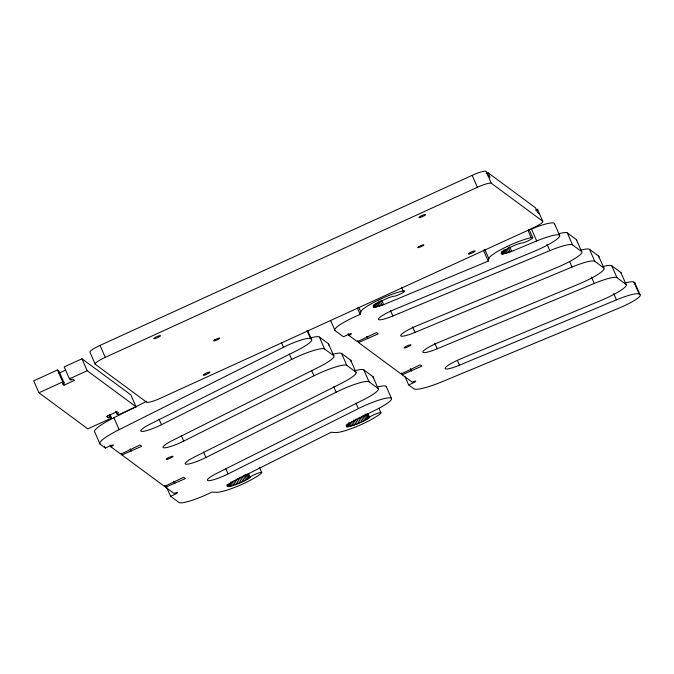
<?xml version="1.0" encoding="UTF-8"?>
<svg xmlns="http://www.w3.org/2000/svg" width="674" height="674" viewBox="0 0 674 674"><rect width="100%" height="100%" fill="white"/><g stroke="black" fill="none" stroke-linecap="round" stroke-linejoin="round"><path stroke-width="1.01" d="M330.572 320.436L335.012 330.546A26.438 4.271 -23.7 0 1 360.186 314.413L360.775 311.944L358.762 307.352M401.578 287.25L403.136 290.957L403.675 290.848A6.588 1.062 -23.7 0 1 402.648 292.802A6.588 1.062 -23.7 0 1 394.669 296.206C387.634 296.164 357.523 313.595 383.641 304.656L488.237 261.133L488.827 258.656L484.791 249.473M354.676 370.801A26.438 4.271 -23.7 0 1 363.792 369.849L372.874 376.564L378.122 388.502A26.438 4.271 -23.7 0 1 363.118 399.968L216.961 473.249A16.521 2.671 -23.7 0 0 208.443 480.646A16.521 2.671 -23.7 0 0 228.141 473.906L358.349 408.621A26.438 4.271 -23.7 0 1 389.858 397.829A26.438 4.271 -23.7 0 1 376.235 409.666L352.949 421.343C332.172 433.601 366.959 421.713 369.681 417.096A6.588 1.062 -23.7 0 1 374.929 414.291L376.488 413.668A6.588 1.062 -23.7 0 1 380.751 413.272L380.507 413.524A26.438 4.271 -23.7 0 1 368.004 421.292L365.148 422.716A26.438 4.271 -23.7 0 1 335.391 432.539L331.111 432.287L233.735 481.11C212.959 493.368 247.746 481.48 250.467 476.872A6.588 1.062 -23.7 0 1 258.024 473.165A6.588 1.062 -23.7 0 1 261.537 473.047L261.293 473.3A26.438 4.271 -23.7 0 1 238.411 485.878A26.438 4.271 -23.7 0 1 216.177 492.306L211.897 492.062A26.438 4.271 -23.7 0 1 179.006 502.484L170.598 496.275L166.562 487.083M403.136 290.957L403.195 290.924A26.438 4.271 -23.7 0 0 376.758 300.899A26.438 4.271 -23.7 0 0 360.775 311.944M488.827 258.656A26.438 4.271 -23.7 0 1 512.257 244.157L515.307 242.876A26.438 4.271 -23.7 0 1 531.247 237.644L531.719 237.56A6.588 1.062 -23.7 0 1 530.067 239.877L528.652 240.618A6.588 1.062 -23.7 0 1 522.721 242.918C515.686 242.876 485.575 260.316 511.684 251.368L536.706 240.963A26.438 4.271 -23.7 0 1 559.706 236.052A26.438 4.271 -23.7 0 1 534.246 251.309L394.383 309.509A16.521 2.671 -23.7 0 0 378.468 319.046A16.521 2.671 -23.7 0 0 392.841 315.98L549.832 250.652A26.438 4.271 -23.7 0 1 572.538 244.873L581.628 251.579A26.438 4.271 -23.7 0 1 556.454 267.713L416.591 325.913A16.521 2.671 -23.7 0 0 400.676 335.45A16.521 2.671 -23.7 0 0 415.058 332.383L572.041 267.056A26.438 4.271 -23.7 0 1 594.754 261.276L603.837 267.982A26.438 4.271 -23.7 0 1 578.671 284.116L438.808 342.316A16.521 2.671 -23.7 0 0 422.884 351.853A16.521 2.671 -23.7 0 0 437.266 348.778L594.249 283.459A26.438 4.271 -23.7 0 1 616.963 277.68L626.053 284.386A26.438 4.271 -23.7 0 1 600.879 300.511L461.016 358.72A16.521 2.671 -23.7 0 0 445.101 368.257A16.521 2.671 -23.7 0 0 459.474 365.182L616.466 299.854A26.438 4.271 -23.7 0 1 639.179 294.075L640.039 294.715A21.804 3.522 -23.7 0 1 619.271 308.01L442.751 381.467A33.574 5.426 -23.7 0 1 413.912 388.805L408.68 384.947L405.049 376.673M110.005 444.924L110.814 446.761A3.303 0.531 -23.7 0 0 113.308 445.025A3.303 0.531 -23.7 0 0 109.828 446.028L105.338 448.084L100.106 444.217L94.857 432.27A33.574 5.426 -23.7 0 1 113.914 417.712L146.78 401.232M100.106 444.217A33.574 5.426 -23.7 0 1 119.155 429.658L283.493 347.262A21.804 3.522 -23.7 0 1 310.621 338.668L311.481 339.3A26.438 4.271 -23.7 0 1 296.476 350.766L150.327 424.047A16.521 2.671 -23.7 0 0 141.81 431.444A16.521 2.671 -23.7 0 0 161.499 424.696L291.716 359.411A26.438 4.271 -23.7 0 1 324.607 348.997L333.697 355.704A26.438 4.271 -23.7 0 1 318.692 367.17L172.536 440.451A16.521 2.671 -23.7 0 0 164.026 447.848A16.521 2.671 -23.7 0 0 183.716 441.099L313.932 375.814A26.438 4.271 -23.7 0 1 346.824 365.392L355.906 372.107A26.438 4.271 -23.7 0 1 340.901 383.573L194.744 456.846A16.521 2.671 -23.7 0 0 186.235 464.243A16.521 2.671 -23.7 0 0 205.924 457.503L336.141 392.217A26.438 4.271 -23.7 0 1 369.032 381.796L378.122 388.502M100.022 345.408L472.162 175.35A13.219 2.14 -23.7 0 1 486.106 171.339L491.354 183.286L542.713 221.207A13.219 2.14 -23.7 0 1 532.713 228.141L160.572 398.191A13.219 2.14 -23.7 0 1 146.62 402.209L95.261 364.28L90.021 352.334A13.219 2.132 -23.8 0 1 100.022 345.408L105.262 357.355A13.219 2.14 -23.7 0 0 95.261 364.28M486.173 173.665L488.077 172.788L535.501 207.803L537.464 212.285L539.436 213.742M115.65 411.098L116.855 413.853L118.338 414.94L136.106 406.818L130.857 394.871L81.967 358.787L64.199 366.909L69.439 378.855L70.922 379.942L72.784 379.091L74.511 380.363L64.047 385.149L62.32 383.877L64.182 383.026L58.941 371.079L57.459 369.984L33.7 380.844L38.949 392.79L87.847 428.891L111.606 418.023L109.988 414.35M58.798 373.202L65.462 370.161M105.262 357.355L477.403 187.296A13.219 2.14 -23.7 0 1 491.354 183.286M38.949 392.79L62.707 381.931L64.182 383.026M69.439 378.855L87.216 370.734L136.106 406.818M535.56 210.136L537.473 209.26L542.713 221.207M116.855 413.853L118.725 412.993L116.998 411.721L106.534 416.507L108.253 417.787L110.123 416.928L111.606 418.023M357.683 340.682L358.492 342.518L378.257 333.849L376.53 332.568L357.38 341.693L348.896 335.425L348.087 333.588M121.109 453.122L121.918 454.958L141.683 446.298L139.956 445.025L120.806 454.141L110.814 446.761M401.384 372.941L402.184 374.778L421.949 366.117L420.222 364.836L401.081 373.96L358.492 342.518M164.801 485.381L165.61 487.226L185.375 478.565L183.657 477.293L164.498 486.401L121.918 454.958M408.68 384.947L413.17 382.891A3.303 0.531 -23.7 0 0 415.673 381.155A3.303 0.531 -23.7 0 0 412.185 382.158L402.184 374.778M170.598 496.275L175.088 494.219A3.303 0.531 -23.7 0 0 177.591 492.492A3.303 0.531 -23.7 0 0 174.103 493.494L165.61 487.226M528.568 230.222L531.457 229.017A26.438 4.271 -23.7 0 1 554.331 224.45M250.096 477.158L248.487 473.485M558.51 233.794A26.438 4.271 -23.7 0 1 567.289 232.926L576.38 239.641L581.628 251.579M580.718 250.189A26.438 4.271 -23.7 0 1 589.506 249.329L598.588 256.044L603.837 267.982M602.935 266.592A26.438 4.271 -23.7 0 1 611.714 265.733L620.805 272.439L626.053 284.386M625.143 282.996A26.438 4.271 -23.7 0 1 633.931 282.136L634.79 282.768L640.039 294.715M488.077 175.813L490.049 177.27L488.077 172.788M335.012 330.546L343.42 336.756L347.91 334.7A3.303 0.531 -23.7 0 1 351.39 333.697A3.303 0.531 -23.7 0 1 348.896 335.425M310.259 337.994A26.438 4.271 -23.7 0 1 319.366 337.051L328.449 343.757L333.697 355.704M332.467 354.398A26.438 4.271 -23.7 0 1 341.575 353.446L350.665 360.16L355.906 372.107M633.931 282.136L639.179 294.075M611.714 265.733L616.963 277.68M613.635 293.426L616.466 299.854M589.506 249.329L594.754 261.276M591.427 277.022L594.249 283.459M567.289 232.926L572.538 244.873M554.424 223.541L559.673 235.479M569.614 261.546L572.041 267.056M547.002 244.224L549.832 250.652M531.457 229.017L536.706 240.963M529.098 229.43L532.738 237.703M528.012 230.289L531.188 237.678M509.67 246.777L511.684 251.368M508.171 247.366L510.184 251.958M507.118 248.816L508.735 252.489M505.736 249.279L507.345 252.961M472.162 175.35L477.403 187.296M504.438 249.683L506.056 253.357M503.251 250.003L504.868 253.677M502.602 251.158L503.815 253.913M501.692 251.309L502.905 254.064M501.346 252.295L502.155 254.132M483.384 250.105L488.237 261.133M457.461 360.59L459.474 365.182M434.84 343.268L437.266 348.778M412.631 326.865L415.058 332.383M390.423 310.47L392.841 315.98M381.619 300.065L383.641 304.656M410.668 369.066L411.477 370.902M410.356 368.838L411.165 370.675M380.119 300.646L382.141 305.246M378.662 301.177L380.684 305.777M377.684 302.567L379.302 306.24M376.387 302.963L378.004 306.636M375.207 303.283L376.817 306.956M374.55 304.446L375.763 307.201M373.649 304.597L374.854 307.352M373.303 305.575L374.112 307.411M357.355 307.984L360.186 314.413M366.976 336.798L367.777 338.643M366.664 336.57L367.473 338.415M386.278 386.598L391.518 398.545M363.792 369.849L369.032 381.796M378.948 408.292L380.962 412.884M341.575 353.446L346.824 365.392M367.768 413.684L369.377 417.366L367.701 413.71M367.17 414.148L368.788 417.821M365.957 413.828L367.97 418.419M364.988 414.459L367.001 419.06M363.876 415.133L365.898 419.725M362.646 415.833L364.668 420.424M355.931 403.103L358.349 408.621M361.315 416.54L363.328 421.132M359.899 417.248L361.913 421.84M358.425 417.947L360.438 422.547M356.908 418.63L358.93 423.221M319.366 337.051L324.607 348.997M355.383 419.279L357.405 423.87M353.875 419.885L355.889 424.477M352.797 421.36L354.414 425.033M351.381 421.857L352.999 425.53M350.042 422.286L351.659 425.96M333.723 386.699L336.141 392.217M348.812 422.64L350.421 426.313M307.849 331.035L311.481 339.3M348.104 423.836L349.309 426.591M306.999 330.395L310.621 338.668M347.127 424.022L348.34 426.777M346.714 425.041L347.514 426.878M346.057 425.058L346.866 426.895M311.506 370.304L313.932 375.814M289.298 353.901L291.716 359.411M281.479 342.67L283.493 347.262M259.33 467.141L261.748 472.659M247.956 473.923L249.574 477.596M247.147 474.513L248.757 478.186M245.774 474.235L247.788 478.826M244.662 474.909L246.684 479.5M243.432 475.6L245.446 480.191M242.101 476.307L244.114 480.907M240.685 477.024L242.699 481.615M239.211 477.723L241.225 482.314M237.695 478.397L239.717 482.997M236.17 479.046L238.192 483.646M235.066 480.579L236.675 484.252M233.583 481.135L235.201 484.808M232.168 481.632L233.785 485.305M225.714 468.388L228.141 473.906M230.828 482.053L232.446 485.735M230.002 483.325L231.207 486.089M228.89 483.603L230.095 486.358M228.317 484.716L229.126 486.552M227.5 484.817L228.301 486.653M226.843 484.825L227.652 486.662M203.506 451.993L205.924 457.503M181.298 435.589L183.716 441.099M159.081 419.186L161.499 424.696M113.914 417.712L119.155 429.658M109.314 415.091L110.123 416.928M107.452 415.951L108.253 417.787M81.967 358.787L87.216 370.734M104.529 446.247L105.338 448.084M70.113 378.106L70.922 379.942M57.459 369.984L62.707 381.931M63.238 383.312L64.047 385.149M174.094 481.506L174.903 483.351M173.782 481.287L174.591 483.123M130.402 449.246L131.203 451.083M130.09 449.019L130.899 450.855M537.473 209.26A13.219 2.14 -23.7 0 1 537.574 209.825M576.38 239.641A26.438 4.271 -23.7 0 1 576.615 240.702M598.588 256.044A26.438 4.271 -23.7 0 1 598.824 257.106M620.805 272.439A26.438 4.271 -23.7 0 1 621.091 273.315M634.79 282.768A21.804 3.522 -23.7 0 1 634.874 283.872M372.874 376.564A26.438 4.271 -23.7 0 1 373.059 377.743M350.665 360.16A26.438 4.271 -23.7 0 1 350.842 361.34M328.449 343.757A26.438 4.271 -23.7 0 1 328.55 345.096M377.516 387.028A26.438 4.271 -23.7 0 1 386.278 387.179M214.812 339.839L214.265 340.185A3.303 0.531 -23.7 0 0 214.964 340.699L215.663 340.471A3.303 0.531 -23.7 0 0 218.654 339.106L219.202 338.761A3.303 0.531 -23.7 0 0 218.502 338.247L217.803 338.474A3.303 0.531 -23.7 0 0 214.812 339.839M418.84 246.608L418.301 246.945A3.303 0.531 -23.7 0 0 419.001 247.459L419.7 247.232A3.303 0.531 -23.7 0 0 422.691 245.867L423.23 245.53A3.303 0.531 -23.7 0 0 422.531 245.007L421.831 245.235A3.303 0.531 -23.7 0 0 418.84 246.608M420.281 217.407A3.715 0.598 -23.7 0 0 425.665 214.652A3.715 0.598 -23.7 0 0 420.862 216.034A3.715 0.598 -23.7 0 0 420.281 217.407M469.736 253.854A3.715 0.598 -23.7 0 0 475.119 251.099A3.715 0.598 -23.7 0 0 470.317 252.48A3.715 0.598 -23.7 0 0 469.736 253.854M204.837 374.946A3.715 0.598 -23.7 0 0 209.985 372.2A3.715 0.598 -23.7 0 0 204.904 373.784A3.715 0.598 -23.7 0 0 204.837 374.946M155.13 338.567A3.715 0.598 -23.7 0 0 160.513 335.812A3.715 0.598 -23.7 0 0 155.711 337.194A3.715 0.598 -23.7 0 0 155.13 338.567M405.529 347.733A3.715 0.598 -23.7 0 0 410.913 344.97A3.715 0.598 -23.7 0 0 406.11 346.36A3.715 0.598 -23.7 0 0 405.529 347.733M167.615 459.196A3.715 0.598 -23.7 0 0 172.999 456.441A3.715 0.598 -23.7 0 0 168.197 457.823A3.715 0.598 -23.7 0 0 167.615 459.196"/></g></svg>
